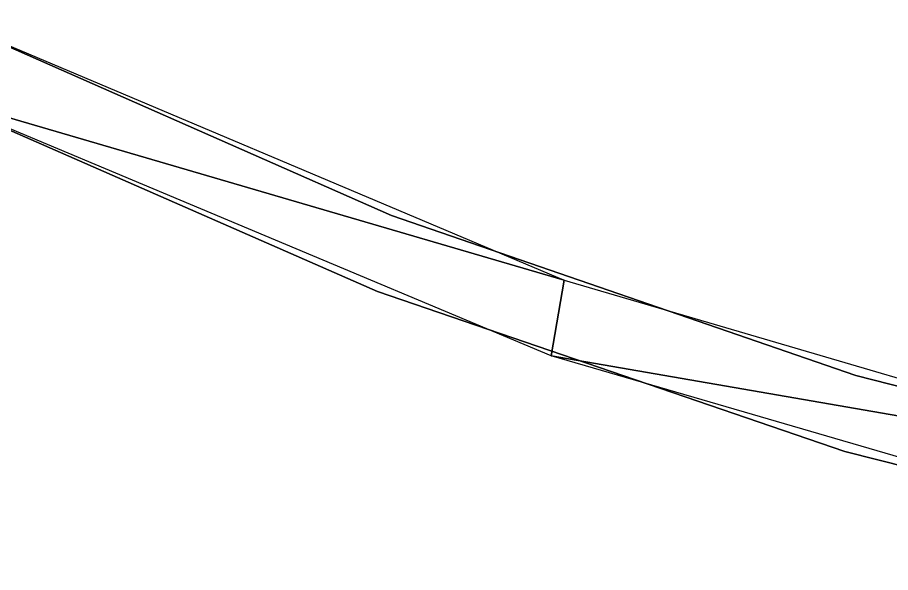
# Model space of a CAD drawing. Extents: x -111 to 113, y -26 to 0.
# Drawn here: x -82.43 to -53.65, y -21.41 to -3.1 of the extents above; entities that cross this region are included whole.
import ezdxf

# ---------------------------------------------------------------- set-up
doc = ezdxf.new("R2010")
doc.units = 0
doc.header["$MEASUREMENT"] = 0
doc.layers.add('COURO', color=9, linetype='CONTINUOUS')

msp = doc.modelspace()

# ---------------------------------------------------------------- linework, layer by layer
at = {"layer": 'COURO'}
for points in [[(-84.908, -3.1, -9.297), (-84.908, -3.1, -9.297), (-64.409, -11.764, -9.297), (-85.488, -5.6, -9.297)], [(-84.908, -3.1, 10.703), (-84.908, -3.1, 10.703), (-64.409, -11.764, 10.703), (-85.488, -5.6, 10.703)], [(-84.908, -3.1, 10.703), (-84.908, -3.1, 10.703), (-70.096, -9.634, 10.703), (-84.908, -3.1, 0.703)], [(-84.908, -3.1, 0.703), (-84.908, -3.1, 0.703), (-70.096, -9.634, 10.703), (-70.096, -9.634, -9.297)], [(-84.908, -3.1, 0.703), (-84.908, -3.1, 0.703), (-70.096, -9.634, -9.297), (-84.908, -3.1, -9.297)], [(-64.837, -14.265, -9.297), (-64.837, -14.265, -9.297), (-85.488, -5.6, -9.297), (-64.409, -11.764, -9.297)], [(-64.837, -14.265, 10.703), (-64.837, -14.265, 10.703), (-85.488, -5.6, 10.703), (-64.409, -11.764, 10.703)], [(-85.488, -5.6, 10.703), (-85.488, -5.6, 10.703), (-70.565, -12.135, 10.703), (-85.488, -5.6, 0.703)], [(-85.488, -5.6, -9.297), (-85.488, -5.6, -9.297), (-85.488, -5.6, 0.703), (-70.565, -12.135, -9.297)], [(-70.565, -12.135, 10.703), (-70.565, -12.135, 10.703), (-70.565, -12.135, -9.297), (-85.488, -5.6, 0.703)], [(-54.793, -14.916, -9.297), (-70.096, -9.634, -9.297), (-70.096, -9.634, 10.703), (-54.793, -14.916, 10.703)], [(-64.837, -14.265, -9.297), (-64.837, -14.265, -9.297), (-64.409, -11.764, -9.297), (-43.056, -18.034, -9.297)], [(-64.837, -14.265, 10.703), (-64.837, -14.265, 10.703), (-64.409, -11.764, 10.703), (-43.056, -18.034, 10.703)], [(-55.154, -17.417, -9.297), (-70.565, -12.135, -9.297), (-70.565, -12.135, 10.703), (-55.154, -17.417, 10.703)], [(-64.837, -14.265, -9.297), (-64.837, -14.265, -9.297), (-43.056, -18.034, -9.297), (-43.338, -20.535, -9.297)], [(-64.837, -14.265, 10.703), (-64.837, -14.265, 10.703), (-43.056, -18.034, 10.703), (-43.338, -20.535, 10.703)], [(-39.103, -18.91, -9.297), (-54.793, -14.916, -9.297), (-54.793, -14.916, 10.703), (-39.103, -18.91, 10.703)], [(-39.36, -21.411, -9.297), (-55.154, -17.417, -9.297), (-55.154, -17.417, 10.703), (-39.36, -21.411, 10.703)]]:
    msp.add_3dface(points, dxfattribs=at)

doc.saveas('drawing.dxf')
